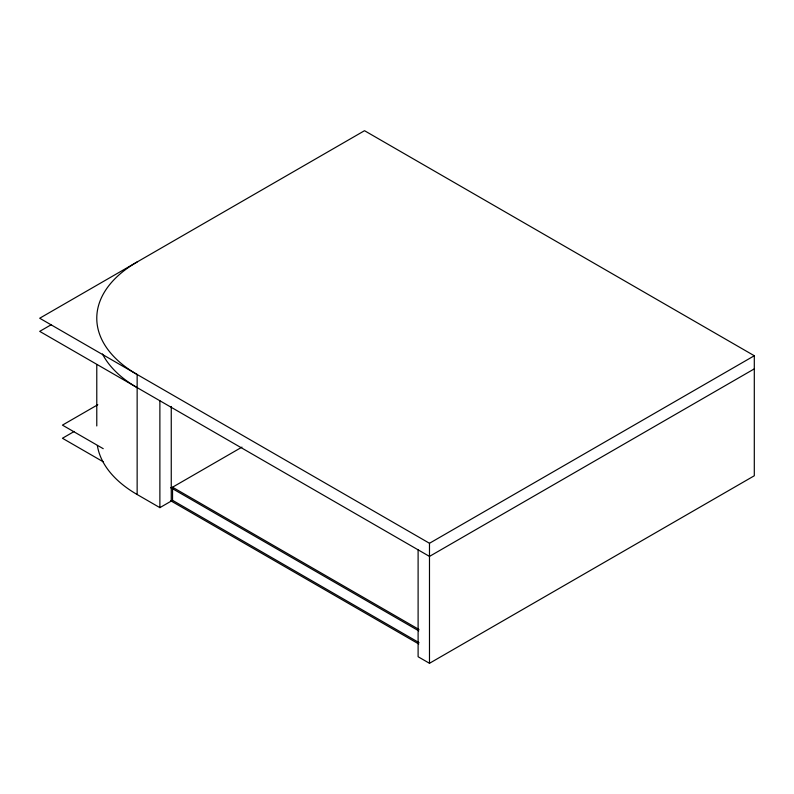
<?xml version="1.0" encoding="UTF-8"?>
<svg xmlns="http://www.w3.org/2000/svg" width="794" height="794" viewBox="0 0 794 794"><rect width="100%" height="100%" fill="white"/><g stroke="black" fill="none" stroke-linecap="round" stroke-linejoin="round"><path stroke-width="1.19" d="M51.491 324.557L39.7 331.366L429.485 556.405L754.3 368.873M97.791 404.722L62.438 425.127L103.22 448.679M74.219 431.46L62.438 438.258L103.22 461.8M171.256 487.953L241.952 447.131M97.364 445.533A137.809 79.559 0 0 0 137.144 494.513L159.882 507.644L172.546 500.329L418.994 642.614M754.3 355.742L364.515 130.702L39.7 318.235L429.485 543.275L754.3 355.742L754.3 475.765L429.485 663.298L418.11 656.737L418.11 549.835M418.994 629.483L172.546 487.208L172.546 500.329M170.829 487.714L418.746 630.843M170.829 500.835L418.746 643.974M429.485 543.275L429.485 663.298M171.256 406.468L171.256 501.083M159.882 400.752L159.882 507.644M137.144 494.513L137.144 374.5A137.809 79.559 0 0 1 137.144 261.98M96.779 364.535L96.779 425.971M137.144 387.621A137.809 79.559 0 0 1 102.456 353.955"/></g></svg>
